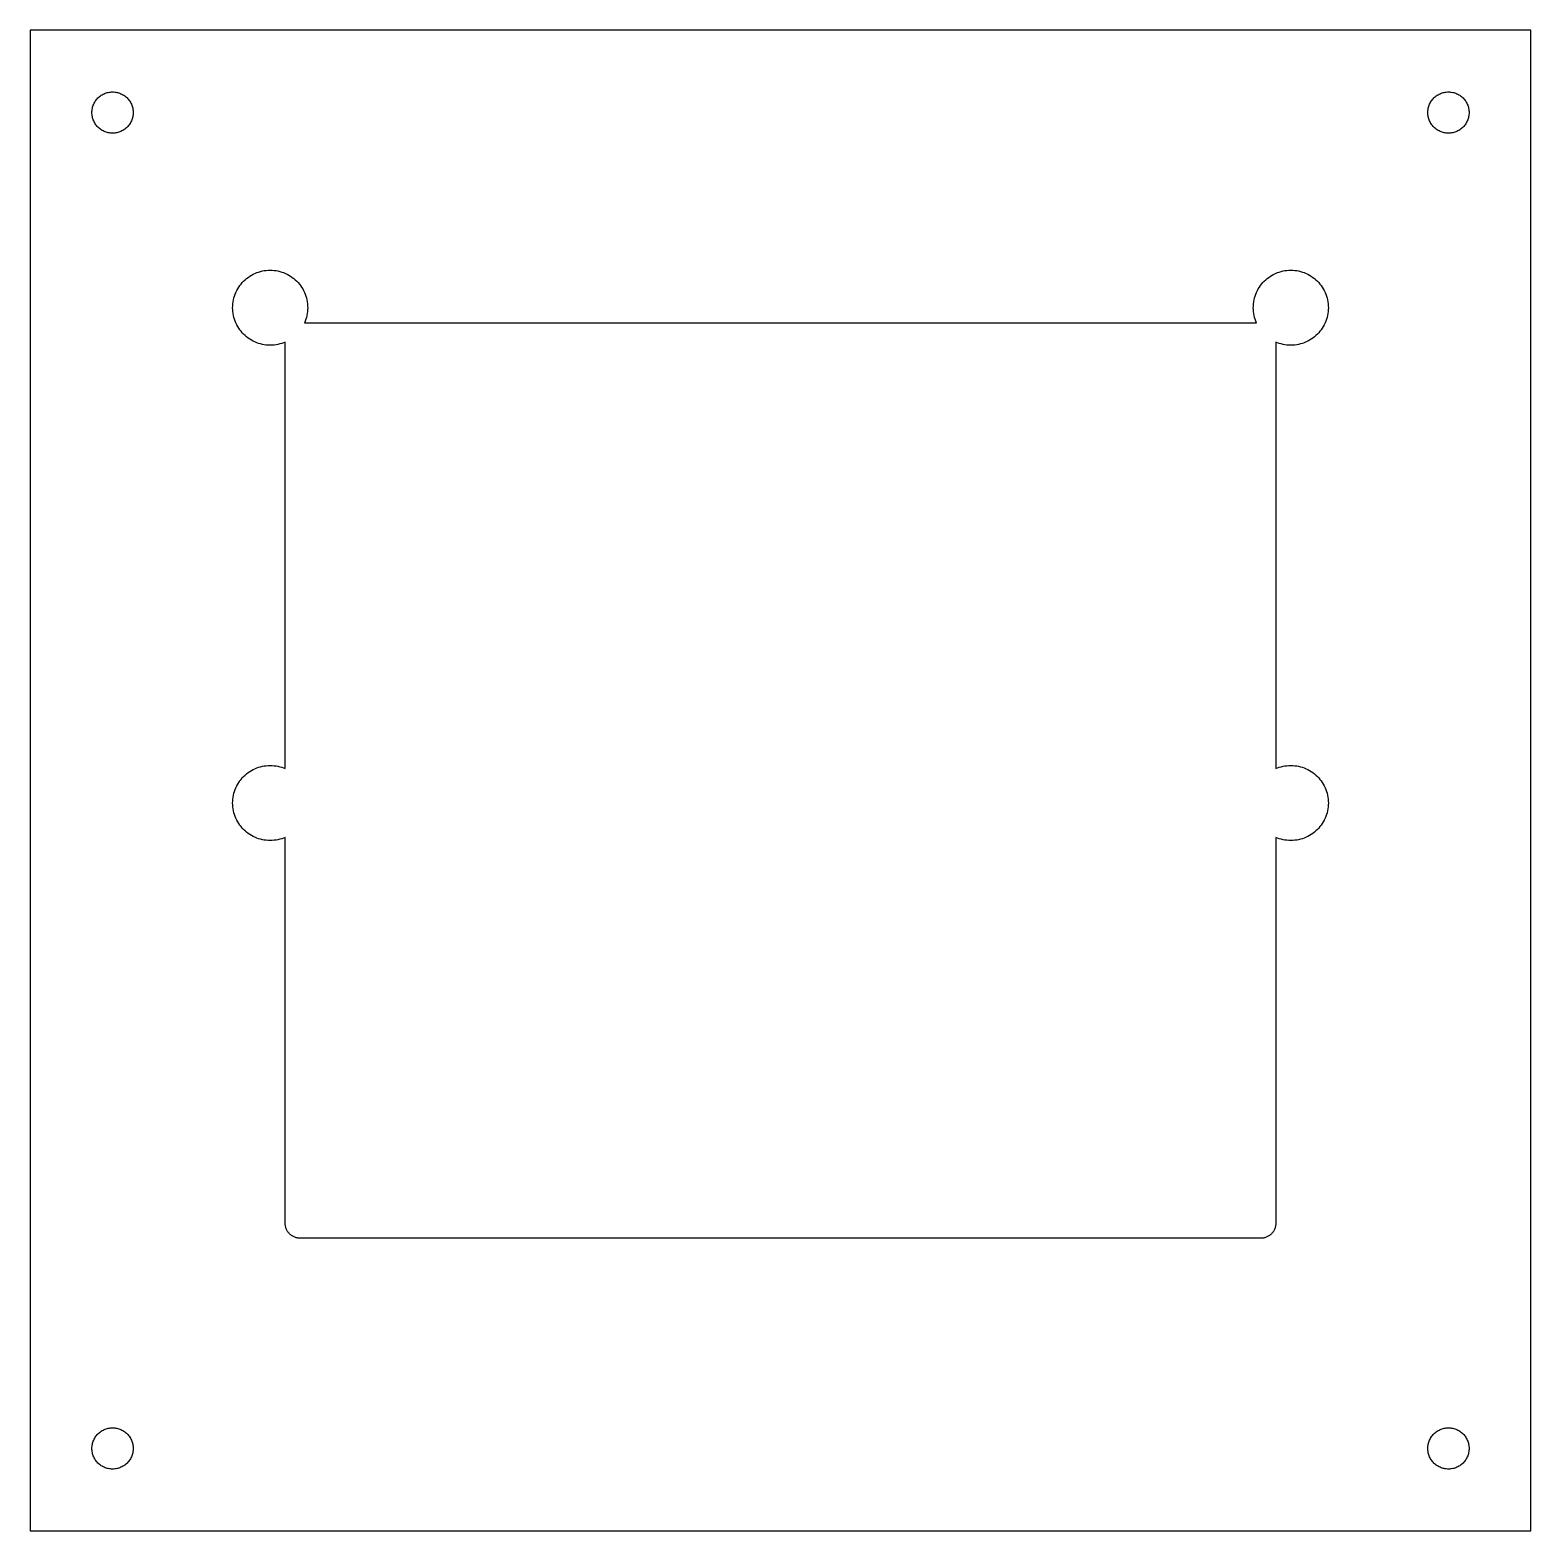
# Model space of a CAD drawing. Header units: metres. Extents: x -50 to 365, y -50 to 50.
# Drawn here: x 55 to 155, y -50 to 50 of the extents above; entities that cross this region are included whole.
import ezdxf

# ---------------------------------------------------------------- set-up
doc = ezdxf.new("R2010")
doc.units = ezdxf.units.M

msp = doc.modelspace()

# ---------------------------------------------------------------- linework, layer by layer
for p, q in [((155, 50), (55, 50)), ((55, 50), (55, -50)), ((155, -50), (155, 50)), ((59.2163, 44.9928), (59.2439, 45.0592)), ((59.2439, 45.0592), (59.2749, 45.1242)), ((59.2749, 45.1242), (59.3092, 45.1875)), ((59.3092, 45.1875), (59.3468, 45.2489)), ((59.3468, 45.2489), (59.3876, 45.3082)), ((59.3876, 45.3082), (59.4314, 45.3653)), ((59.4314, 45.3653), (59.4782, 45.42)), ((59.4782, 45.42), (59.5277, 45.4723)), ((59.5277, 45.4723), (59.58, 45.5218)), ((59.58, 45.5218), (59.6347, 45.5686)), ((59.6347, 45.5686), (59.6918, 45.6124)), ((59.6918, 45.6124), (59.7511, 45.6532)), ((59.7511, 45.6532), (59.8125, 45.6908)), ((59.8125, 45.6908), (59.8758, 45.7251)), ((59.8758, 45.7251), (59.9408, 45.7561)), ((59.9408, 45.7561), (60.0072, 45.7837)), ((60.0072, 45.7837), (60.0751, 45.8077)), ((60.0751, 45.8077), (60.1441, 45.8281)), ((60.1441, 45.8281), (60.2141, 45.8449)), ((60.2141, 45.8449), (60.2849, 45.8581)), ((60.2849, 45.8581), (60.3563, 45.8675)), ((60.3563, 45.8675), (60.428, 45.8731)), ((60.428, 45.8731), (60.5, 45.875)), ((60.5, 45.875), (60.572, 45.8731)), ((60.572, 45.8731), (60.6437, 45.8675)), ((60.6437, 45.8675), (60.7151, 45.8581)), ((60.7151, 45.8581), (60.7859, 45.8449)), ((60.7859, 45.8449), (60.8559, 45.8281)), ((60.8559, 45.8281), (60.9249, 45.8077)), ((60.9249, 45.8077), (60.9928, 45.7837)), ((60.9928, 45.7837), (61.0593, 45.7561)), ((61.0593, 45.7561), (61.1242, 45.7251)), ((61.1242, 45.7251), (61.1875, 45.6908)), ((61.1875, 45.6908), (61.2489, 45.6532)), ((61.2489, 45.6532), (61.3082, 45.6124)), ((61.3082, 45.6124), (61.3653, 45.5686)), ((61.3653, 45.5686), (61.4201, 45.5218)), ((61.4201, 45.5218), (61.4723, 45.4723)), ((61.4723, 45.4723), (61.5218, 45.42)), ((61.5218, 45.42), (61.5686, 45.3653)), ((61.5686, 45.3653), (61.6124, 45.3082)), ((61.6124, 45.3082), (61.6532, 45.2489)), ((61.6532, 45.2489), (61.6908, 45.1875)), ((61.6908, 45.1875), (61.7251, 45.1242)), ((61.7251, 45.1242), (61.7561, 45.0592)), ((61.7561, 45.0592), (61.7837, 44.9928)), ((148.216, 44.9928), (148.244, 45.0592)), ((148.244, 45.0592), (148.275, 45.1242)), ((148.275, 45.1242), (148.309, 45.1875)), ((148.309, 45.1875), (148.347, 45.2489)), ((148.347, 45.2489), (148.388, 45.3082)), ((148.388, 45.3082), (148.431, 45.3653)), ((148.431, 45.3653), (148.478, 45.42)), ((148.478, 45.42), (148.528, 45.4723)), ((148.528, 45.4723), (148.58, 45.5218)), ((148.58, 45.5218), (148.635, 45.5686)), ((148.635, 45.5686), (148.692, 45.6124)), ((148.692, 45.6124), (148.751, 45.6532)), ((148.751, 45.6532), (148.812, 45.6908)), ((148.812, 45.6908), (148.876, 45.7251)), ((148.876, 45.7251), (148.941, 45.7561)), ((148.941, 45.7561), (149.007, 45.7837)), ((149.007, 45.7837), (149.075, 45.8077)), ((149.075, 45.8077), (149.144, 45.8281)), ((149.144, 45.8281), (149.214, 45.8449)), ((149.214, 45.8449), (149.285, 45.8581)), ((149.285, 45.8581), (149.356, 45.8675)), ((149.356, 45.8675), (149.428, 45.8731)), ((149.428, 45.8731), (149.5, 45.875)), ((149.5, 45.875), (149.572, 45.8731)), ((149.572, 45.8731), (149.644, 45.8675)), ((149.644, 45.8675), (149.715, 45.8581)), ((149.715, 45.8581), (149.786, 45.8449)), ((149.786, 45.8449), (149.856, 45.8281)), ((149.856, 45.8281), (149.925, 45.8077)), ((149.925, 45.8077), (149.993, 45.7837)), ((149.993, 45.7837), (150.059, 45.7561)), ((150.059, 45.7561), (150.124, 45.7251)), ((150.124, 45.7251), (150.188, 45.6908)), ((150.188, 45.6908), (150.249, 45.6532)), ((150.249, 45.6532), (150.308, 45.6124)), ((150.308, 45.6124), (150.365, 45.5686)), ((150.365, 45.5686), (150.42, 45.5218)), ((150.42, 45.5218), (150.472, 45.4723)), ((150.472, 45.4723), (150.522, 45.42)), ((150.522, 45.42), (150.569, 45.3653)), ((150.569, 45.3653), (150.612, 45.3082)), ((150.612, 45.3082), (150.653, 45.2489)), ((150.653, 45.2489), (150.691, 45.1875)), ((150.691, 45.1875), (150.725, 45.1242)), ((150.725, 45.1242), (150.756, 45.0592)), ((150.756, 45.0592), (150.784, 44.9928)), ((59.125, 44.5), (59.1269, 44.572)), ((59.1269, 44.428), (59.125, 44.5)), ((59.1269, 44.572), (59.1325, 44.6437)), ((59.1325, 44.3563), (59.1269, 44.428)), ((59.1325, 44.6437), (59.1419, 44.7151)), ((59.1419, 44.2849), (59.1325, 44.3563)), ((59.1419, 44.7151), (59.1551, 44.7859)), ((59.1551, 44.2141), (59.1419, 44.2849)), ((59.1551, 44.7859), (59.1719, 44.8559)), ((59.1719, 44.1441), (59.1551, 44.2141)), ((59.1719, 44.8559), (59.1923, 44.9249)), ((59.1923, 44.0751), (59.1719, 44.1441)), ((59.1923, 44.9249), (59.2163, 44.9928)), ((59.2163, 44.0072), (59.1923, 44.0751)), ((59.2439, 43.9407), (59.2163, 44.0072)), ((61.7837, 44.0072), (61.7561, 43.9407)), ((61.7837, 44.9928), (61.8077, 44.9249)), ((61.8077, 44.0751), (61.7837, 44.0072)), ((61.8077, 44.9249), (61.8282, 44.8559)), ((61.8282, 44.1441), (61.8077, 44.0751)), ((61.8282, 44.8559), (61.845, 44.7859)), ((61.845, 44.2141), (61.8282, 44.1441)), ((61.845, 44.7859), (61.8581, 44.7151)), ((61.8581, 44.2849), (61.845, 44.2141)), ((61.8581, 44.7151), (61.8675, 44.6437)), ((61.8675, 44.3563), (61.8581, 44.2849)), ((61.8675, 44.6437), (61.8731, 44.572)), ((61.8731, 44.428), (61.8675, 44.3563)), ((61.8731, 44.572), (61.875, 44.5)), ((61.875, 44.5), (61.8731, 44.428)), ((148.125, 44.5), (148.127, 44.572)), ((148.127, 44.428), (148.125, 44.5)), ((148.127, 44.572), (148.133, 44.6437)), ((148.133, 44.3563), (148.127, 44.428)), ((148.133, 44.6437), (148.142, 44.7151)), ((148.142, 44.2849), (148.133, 44.3563)), ((148.142, 44.7151), (148.155, 44.7859)), ((148.155, 44.2141), (148.142, 44.2849)), ((148.155, 44.7859), (148.172, 44.8559)), ((148.172, 44.1441), (148.155, 44.2141)), ((148.172, 44.8559), (148.192, 44.9249)), ((148.192, 44.0751), (148.172, 44.1441)), ((148.192, 44.9249), (148.216, 44.9928)), ((148.216, 44.0072), (148.192, 44.0751)), ((148.244, 43.9407), (148.216, 44.0072)), ((150.784, 44.0072), (150.756, 43.9407)), ((150.784, 44.9928), (150.808, 44.9249)), ((150.808, 44.0751), (150.784, 44.0072)), ((150.808, 44.9249), (150.828, 44.8559)), ((150.828, 44.1441), (150.808, 44.0751)), ((150.828, 44.8559), (150.845, 44.7859)), ((150.845, 44.2141), (150.828, 44.1441)), ((150.845, 44.7859), (150.858, 44.7151)), ((150.858, 44.2849), (150.845, 44.2141)), ((150.858, 44.7151), (150.867, 44.6437)), ((150.867, 44.3563), (150.858, 44.2849)), ((150.867, 44.6437), (150.873, 44.572)), ((150.873, 44.428), (150.867, 44.3563)), ((150.873, 44.572), (150.875, 44.5)), ((150.875, 44.5), (150.873, 44.428)), ((59.2749, 43.8758), (59.2439, 43.9407)), ((59.3092, 43.8125), (59.2749, 43.8758)), ((59.3468, 43.7511), (59.3092, 43.8125)), ((59.3876, 43.6918), (59.3468, 43.7511)), ((59.4314, 43.6347), (59.3876, 43.6918)), ((59.4782, 43.5799), (59.4314, 43.6347)), ((59.5277, 43.5277), (59.4782, 43.5799)), ((59.58, 43.4782), (59.5277, 43.5277)), ((59.6347, 43.4314), (59.58, 43.4782)), ((59.6918, 43.3876), (59.6347, 43.4314)), ((59.7511, 43.3468), (59.6918, 43.3876)), ((59.8125, 43.3092), (59.7511, 43.3468)), ((59.8758, 43.2749), (59.8125, 43.3092)), ((59.9408, 43.2439), (59.8758, 43.2749)), ((60.0072, 43.2163), (59.9408, 43.2439)), ((60.0751, 43.1923), (60.0072, 43.2163)), ((60.1441, 43.1718), (60.0751, 43.1923)), ((60.2141, 43.155), (60.1441, 43.1718)), ((60.2849, 43.1419), (60.2141, 43.155)), ((60.3563, 43.1325), (60.2849, 43.1419)), ((60.428, 43.1269), (60.3563, 43.1325)), ((60.5, 43.125), (60.428, 43.1269)), ((60.572, 43.1269), (60.5, 43.125)), ((60.6437, 43.1325), (60.572, 43.1269)), ((60.7151, 43.1419), (60.6437, 43.1325)), ((60.7859, 43.155), (60.7151, 43.1419)), ((60.8559, 43.1718), (60.7859, 43.155)), ((60.9249, 43.1923), (60.8559, 43.1718)), ((60.9928, 43.2163), (60.9249, 43.1923)), ((61.0593, 43.2439), (60.9928, 43.2163)), ((61.1242, 43.2749), (61.0593, 43.2439)), ((61.1875, 43.3092), (61.1242, 43.2749)), ((61.2489, 43.3468), (61.1875, 43.3092)), ((61.3082, 43.3876), (61.2489, 43.3468)), ((61.3653, 43.4314), (61.3082, 43.3876)), ((61.4201, 43.4782), (61.3653, 43.4314)), ((61.4723, 43.5277), (61.4201, 43.4782)), ((61.5218, 43.5799), (61.4723, 43.5277)), ((61.5686, 43.6347), (61.5218, 43.5799)), ((61.6124, 43.6918), (61.5686, 43.6347)), ((61.6532, 43.7511), (61.6124, 43.6918)), ((61.6908, 43.8125), (61.6532, 43.7511)), ((61.7251, 43.8758), (61.6908, 43.8125)), ((61.7561, 43.9407), (61.7251, 43.8758)), ((148.275, 43.8758), (148.244, 43.9407)), ((148.309, 43.8125), (148.275, 43.8758)), ((148.347, 43.7511), (148.309, 43.8125)), ((148.388, 43.6918), (148.347, 43.7511)), ((148.431, 43.6347), (148.388, 43.6918)), ((148.478, 43.5799), (148.431, 43.6347)), ((148.528, 43.5277), (148.478, 43.5799)), ((148.58, 43.4782), (148.528, 43.5277)), ((148.635, 43.4314), (148.58, 43.4782)), ((148.692, 43.3876), (148.635, 43.4314)), ((148.751, 43.3468), (148.692, 43.3876)), ((148.812, 43.3092), (148.751, 43.3468)), ((148.876, 43.2749), (148.812, 43.3092)), ((148.941, 43.2439), (148.876, 43.2749)), ((149.007, 43.2163), (148.941, 43.2439)), ((149.075, 43.1923), (149.007, 43.2163)), ((149.144, 43.1718), (149.075, 43.1923)), ((149.214, 43.155), (149.144, 43.1718)), ((149.285, 43.1419), (149.214, 43.155)), ((149.356, 43.1325), (149.285, 43.1419)), ((149.428, 43.1269), (149.356, 43.1325)), ((149.5, 43.125), (149.428, 43.1269)), ((149.572, 43.1269), (149.5, 43.125)), ((149.644, 43.1325), (149.572, 43.1269)), ((149.715, 43.1419), (149.644, 43.1325)), ((149.786, 43.155), (149.715, 43.1419)), ((149.856, 43.1718), (149.786, 43.155)), ((149.925, 43.1923), (149.856, 43.1718)), ((149.993, 43.2163), (149.925, 43.1923)), ((150.059, 43.2439), (149.993, 43.2163)), ((150.124, 43.2749), (150.059, 43.2439)), ((150.188, 43.3092), (150.124, 43.2749)), ((150.249, 43.3468), (150.188, 43.3092)), ((150.308, 43.3876), (150.249, 43.3468)), ((150.365, 43.4314), (150.308, 43.3876)), ((150.42, 43.4782), (150.365, 43.4314)), ((150.472, 43.5277), (150.42, 43.4782)), ((150.522, 43.5799), (150.472, 43.5277)), ((150.569, 43.6347), (150.522, 43.5799)), ((150.612, 43.6918), (150.569, 43.6347)), ((150.653, 43.7511), (150.612, 43.6918)), ((150.691, 43.8125), (150.653, 43.7511)), ((150.725, 43.8758), (150.691, 43.8125)), ((150.756, 43.9407), (150.725, 43.8758)), ((70.8692, 33.9966), (71, 34)), ((71, 34), (71.1308, 33.9966)), ((138.869, 33.9966), (139, 34)), ((139, 34), (139.131, 33.9966)), ((68.9775, 32.9695), (69.0571, 33.0733)), ((69.0571, 33.0733), (69.1422, 33.1728)), ((69.1422, 33.1728), (69.2322, 33.2678)), ((69.2322, 33.2678), (69.3272, 33.3578)), ((69.3272, 33.3578), (69.4267, 33.4429)), ((69.4267, 33.4429), (69.5305, 33.5225)), ((69.5305, 33.5225), (69.6384, 33.5967)), ((69.6384, 33.5967), (69.75, 33.6651)), ((69.75, 33.6651), (69.865, 33.7275)), ((69.865, 33.7275), (69.9832, 33.7839)), ((69.9832, 33.7839), (70.1041, 33.8339)), ((70.1041, 33.8339), (70.2275, 33.8776)), ((70.2275, 33.8776), (70.353, 33.9148)), ((70.353, 33.9148), (70.4802, 33.9454)), ((70.4802, 33.9454), (70.6089, 33.9692)), ((70.6089, 33.9692), (70.7387, 33.9863)), ((70.7387, 33.9863), (70.8692, 33.9966)), ((71.1308, 33.9966), (71.2613, 33.9863)), ((71.2613, 33.9863), (71.3911, 33.9692)), ((71.3911, 33.9692), (71.5198, 33.9454)), ((71.5198, 33.9454), (71.647, 33.9148)), ((71.647, 33.9148), (71.7726, 33.8776)), ((71.7726, 33.8776), (71.8959, 33.8339)), ((71.8959, 33.8339), (72.0168, 33.7839)), ((72.0168, 33.7839), (72.135, 33.7275)), ((72.135, 33.7275), (72.25, 33.6651)), ((72.25, 33.6651), (72.3616, 33.5967)), ((72.3616, 33.5967), (72.4695, 33.5225)), ((72.4695, 33.5225), (72.5733, 33.4429)), ((72.5733, 33.4429), (72.6728, 33.3578)), ((72.6728, 33.3578), (72.7678, 33.2678)), ((72.7678, 33.2678), (72.8579, 33.1728)), ((72.8579, 33.1728), (72.9429, 33.0733)), ((72.9429, 33.0733), (73.0226, 32.9695)), ((136.977, 32.9695), (137.057, 33.0733)), ((137.057, 33.0733), (137.142, 33.1728)), ((137.142, 33.1728), (137.232, 33.2678)), ((137.232, 33.2678), (137.327, 33.3578)), ((137.327, 33.3578), (137.427, 33.4429)), ((137.427, 33.4429), (137.531, 33.5225)), ((137.531, 33.5225), (137.638, 33.5967)), ((137.638, 33.5967), (137.75, 33.6651)), ((137.75, 33.6651), (137.865, 33.7275)), ((137.865, 33.7275), (137.983, 33.7839)), ((137.983, 33.7839), (138.104, 33.8339)), ((138.104, 33.8339), (138.227, 33.8776)), ((138.227, 33.8776), (138.353, 33.9148)), ((138.353, 33.9148), (138.48, 33.9454)), ((138.48, 33.9454), (138.609, 33.9692)), ((138.609, 33.9692), (138.739, 33.9863)), ((138.739, 33.9863), (138.869, 33.9966)), ((139.131, 33.9966), (139.261, 33.9863)), ((139.261, 33.9863), (139.391, 33.9692)), ((139.391, 33.9692), (139.52, 33.9454)), ((139.52, 33.9454), (139.647, 33.9148)), ((139.647, 33.9148), (139.773, 33.8776)), ((139.773, 33.8776), (139.896, 33.8339)), ((139.896, 33.8339), (140.017, 33.7839)), ((140.017, 33.7839), (140.135, 33.7275)), ((140.135, 33.7275), (140.25, 33.6651)), ((140.25, 33.6651), (140.362, 33.5967)), ((140.362, 33.5967), (140.469, 33.5225)), ((140.469, 33.5225), (140.573, 33.4429)), ((140.573, 33.4429), (140.673, 33.3578)), ((140.673, 33.3578), (140.768, 33.2678)), ((140.768, 33.2678), (140.858, 33.1728)), ((140.858, 33.1728), (140.943, 33.0733)), ((140.943, 33.0733), (141.023, 32.9695)), ((68.5308, 31.8911), (68.5546, 32.0198)), ((68.5546, 32.0198), (68.5852, 32.147)), ((68.5852, 32.147), (68.6224, 32.2725)), ((68.6224, 32.2725), (68.6661, 32.3959)), ((68.6661, 32.3959), (68.7161, 32.5168)), ((68.7161, 32.5168), (68.7725, 32.635)), ((68.7725, 32.635), (68.8349, 32.75)), ((68.8349, 32.75), (68.9033, 32.8616)), ((68.9033, 32.8616), (68.9775, 32.9695)), ((73.0226, 32.9695), (73.0967, 32.8616)), ((73.0967, 32.8616), (73.1651, 32.75)), ((73.1651, 32.75), (73.2275, 32.635)), ((73.2275, 32.635), (73.2839, 32.5168)), ((73.2839, 32.5168), (73.334, 32.3959)), ((73.334, 32.3959), (73.3777, 32.2725)), ((73.3777, 32.2725), (73.4148, 32.147)), ((73.4148, 32.147), (73.4454, 32.0198)), ((73.4454, 32.0198), (73.4692, 31.8911)), ((136.531, 31.8911), (136.555, 32.0198)), ((136.555, 32.0198), (136.585, 32.147)), ((136.585, 32.147), (136.622, 32.2725)), ((136.622, 32.2725), (136.666, 32.3959)), ((136.666, 32.3959), (136.716, 32.5168)), ((136.716, 32.5168), (136.772, 32.635)), ((136.772, 32.635), (136.835, 32.75)), ((136.835, 32.75), (136.903, 32.8616)), ((136.903, 32.8616), (136.977, 32.9695)), ((141.023, 32.9695), (141.097, 32.8616)), ((141.097, 32.8616), (141.165, 32.75)), ((141.165, 32.75), (141.228, 32.635)), ((141.228, 32.635), (141.284, 32.5168)), ((141.284, 32.5168), (141.334, 32.3959)), ((141.334, 32.3959), (141.378, 32.2725)), ((141.378, 32.2725), (141.415, 32.147)), ((141.415, 32.147), (141.445, 32.0198)), ((141.445, 32.0198), (141.469, 31.8911)), ((68.5, 31.5), (68.5034, 31.6308)), ((68.5034, 31.3692), (68.5, 31.5)), ((68.5034, 31.6308), (68.5137, 31.7613)), ((68.5137, 31.2387), (68.5034, 31.3692)), ((68.5137, 31.7613), (68.5308, 31.8911)), ((68.5308, 31.1089), (68.5137, 31.2387)), ((68.5546, 30.9802), (68.5308, 31.1089)), ((73.4692, 31.1089), (73.4454, 30.9802)), ((73.4692, 31.8911), (73.4863, 31.7613)), ((73.4863, 31.2387), (73.4692, 31.1089)), ((73.4863, 31.7613), (73.4966, 31.6308)), ((73.4966, 31.3692), (73.4863, 31.2387)), ((73.4966, 31.6308), (73.5, 31.5)), ((73.5, 31.5), (73.4966, 31.3692)), ((136.5, 31.5), (136.503, 31.6308)), ((136.503, 31.3692), (136.5, 31.5)), ((136.503, 31.6308), (136.514, 31.7613)), ((136.514, 31.2387), (136.503, 31.3692)), ((136.514, 31.7613), (136.531, 31.8911)), ((136.531, 31.1089), (136.514, 31.2387)), ((136.555, 30.9802), (136.531, 31.1089)), ((141.469, 31.1089), (141.445, 30.9802)), ((141.469, 31.8911), (141.486, 31.7613)), ((141.486, 31.2387), (141.469, 31.1089)), ((141.486, 31.7613), (141.497, 31.6308)), ((141.497, 31.3692), (141.486, 31.2387)), ((141.497, 31.6308), (141.5, 31.5)), ((141.5, 31.5), (141.497, 31.3692)), ((68.5852, 30.853), (68.5546, 30.9802)), ((68.6224, 30.7274), (68.5852, 30.853)), ((68.6661, 30.6041), (68.6224, 30.7274)), ((68.7161, 30.4832), (68.6661, 30.6041)), ((68.7725, 30.365), (68.7161, 30.4832)), ((68.8349, 30.25), (68.7725, 30.365)), ((68.9033, 30.1384), (68.8349, 30.25)), ((68.9775, 30.0305), (68.9033, 30.1384)), ((69.0571, 29.9267), (68.9775, 30.0305)), ((73.334, 30.6041), (73.2908, 30.5)), ((73.2908, 30.5), (136.709, 30.5)), ((73.3777, 30.7274), (73.334, 30.6041)), ((73.4148, 30.853), (73.3777, 30.7274)), ((73.4454, 30.9802), (73.4148, 30.853)), ((136.585, 30.853), (136.555, 30.9802)), ((136.622, 30.7274), (136.585, 30.853)), ((136.666, 30.6041), (136.622, 30.7274)), ((136.709, 30.5), (136.666, 30.6041)), ((141.023, 30.0305), (140.943, 29.9267)), ((141.097, 30.1384), (141.023, 30.0305)), ((141.165, 30.25), (141.097, 30.1384)), ((141.228, 30.365), (141.165, 30.25)), ((141.284, 30.4832), (141.228, 30.365)), ((141.334, 30.6041), (141.284, 30.4832)), ((141.378, 30.7274), (141.334, 30.6041)), ((141.415, 30.853), (141.378, 30.7274)), ((141.445, 30.9802), (141.415, 30.853)), ((69.1422, 29.8272), (69.0571, 29.9267)), ((69.2322, 29.7322), (69.1422, 29.8272)), ((69.3272, 29.6421), (69.2322, 29.7322)), ((69.4267, 29.5571), (69.3272, 29.6421)), ((69.5305, 29.4774), (69.4267, 29.5571)), ((69.6384, 29.4033), (69.5305, 29.4774)), ((69.75, 29.3349), (69.6384, 29.4033)), ((69.865, 29.2725), (69.75, 29.3349)), ((69.9832, 29.2161), (69.865, 29.2725)), ((70.1041, 29.166), (69.9832, 29.2161)), ((70.2275, 29.1223), (70.1041, 29.166)), ((70.353, 29.0852), (70.2275, 29.1223)), ((70.4802, 29.0546), (70.353, 29.0852)), ((70.6089, 29.0308), (70.4802, 29.0546)), ((70.7387, 29.0137), (70.6089, 29.0308)), ((70.8692, 29.0034), (70.7387, 29.0137)), ((71, 29), (70.8692, 29.0034)), ((71.1308, 29.0034), (71, 29)), ((71.2613, 29.0137), (71.1308, 29.0034)), ((71.3911, 29.0308), (71.2613, 29.0137)), ((71.5198, 29.0546), (71.3911, 29.0308)), ((71.647, 29.0852), (71.5198, 29.0546)), ((71.7726, 29.1223), (71.647, 29.0852)), ((71.8959, 29.166), (71.7726, 29.1223)), ((72, 29.2092), (71.8959, 29.166)), ((72, 0.790848), (72, 29.2092)), ((138.104, 29.166), (138, 29.2092)), ((138, 29.2092), (138, 0.790848)), ((138.227, 29.1223), (138.104, 29.166)), ((138.353, 29.0852), (138.227, 29.1223)), ((138.48, 29.0546), (138.353, 29.0852)), ((138.609, 29.0308), (138.48, 29.0546)), ((138.739, 29.0137), (138.609, 29.0308)), ((138.869, 29.0034), (138.739, 29.0137)), ((139, 29), (138.869, 29.0034)), ((139.131, 29.0034), (139, 29)), ((139.261, 29.0137), (139.131, 29.0034)), ((139.391, 29.0308), (139.261, 29.0137)), ((139.52, 29.0546), (139.391, 29.0308)), ((139.647, 29.0852), (139.52, 29.0546)), ((139.773, 29.1223), (139.647, 29.0852)), ((139.896, 29.166), (139.773, 29.1223)), ((140.017, 29.2161), (139.896, 29.166)), ((140.135, 29.2725), (140.017, 29.2161)), ((140.25, 29.3349), (140.135, 29.2725)), ((140.362, 29.4033), (140.25, 29.3349)), ((140.469, 29.4774), (140.362, 29.4033)), ((140.573, 29.5571), (140.469, 29.4774)), ((140.673, 29.6421), (140.573, 29.5571)), ((140.768, 29.7322), (140.673, 29.6421)), ((140.858, 29.8272), (140.768, 29.7322)), ((140.943, 29.9267), (140.858, 29.8272)), ((70.8692, 0.996582), (71, 1)), ((71, 1), (71.1308, 0.996582)), ((138.869, 0.996582), (139, 1)), ((139, 1), (139.131, 0.996582)), ((68.9775, -0.030533), (69.0571, 0.073303)), ((69.0571, 0.073303), (69.1422, 0.172836)), ((69.1422, 0.172836), (69.2322, 0.267776)), ((69.2322, 0.267776), (69.3272, 0.357864)), ((69.3272, 0.357864), (69.4267, 0.442871)), ((69.4267, 0.442871), (69.5305, 0.522552)), ((69.5305, 0.522552), (69.6384, 0.59668)), ((69.6384, 0.59668), (69.75, 0.66507)), ((69.75, 0.66507), (69.865, 0.727524)), ((69.865, 0.727524), (69.9832, 0.783875)), ((69.9832, 0.783875), (70.1041, 0.833954)), ((70.1041, 0.833954), (70.2275, 0.877655)), ((70.2275, 0.877655), (70.353, 0.914825)), ((70.353, 0.914825), (70.4802, 0.945374)), ((70.4802, 0.945374), (70.6089, 0.969223)), ((70.6089, 0.969223), (70.7387, 0.986313)), ((70.7387, 0.986313), (70.8692, 0.996582)), ((71.1308, 0.996582), (71.2613, 0.986313)), ((71.2613, 0.986313), (71.3911, 0.969223)), ((71.3911, 0.969223), (71.5198, 0.945374)), ((71.5198, 0.945374), (71.647, 0.914825)), ((71.647, 0.914825), (71.7726, 0.877655)), ((71.7726, 0.877655), (71.8959, 0.833954)), ((71.8959, 0.833954), (72, 0.790848)), ((138, 0.790848), (138.104, 0.833954)), ((138.104, 0.833954), (138.227, 0.877655)), ((138.227, 0.877655), (138.353, 0.914825)), ((138.353, 0.914825), (138.48, 0.945374)), ((138.48, 0.945374), (138.609, 0.969223)), ((138.609, 0.969223), (138.739, 0.986313)), ((138.739, 0.986313), (138.869, 0.996582)), ((139.131, 0.996582), (139.261, 0.986313)), ((139.261, 0.986313), (139.391, 0.969223)), ((139.391, 0.969223), (139.52, 0.945374)), ((139.52, 0.945374), (139.647, 0.914825)), ((139.647, 0.914825), (139.773, 0.877655)), ((139.773, 0.877655), (139.896, 0.833954)), ((139.896, 0.833954), (140.017, 0.783875)), ((140.017, 0.783875), (140.135, 0.727524)), ((140.135, 0.727524), (140.25, 0.66507)), ((140.25, 0.66507), (140.362, 0.59668)), ((140.362, 0.59668), (140.469, 0.522552)), ((140.469, 0.522552), (140.573, 0.442871)), ((140.573, 0.442871), (140.673, 0.357864)), ((140.673, 0.357864), (140.768, 0.267776)), ((140.768, 0.267776), (140.858, 0.172836)), ((140.858, 0.172836), (140.943, 0.073303)), ((140.943, 0.073303), (141.023, -0.030533)), ((68.5308, -1.1089), (68.5546, -0.980209)), ((68.5546, -0.980209), (68.5852, -0.852951)), ((68.5852, -0.852951), (68.6224, -0.727448)), ((68.6224, -0.727448), (68.6661, -0.604065)), ((68.6661, -0.604065), (68.7161, -0.483154)), ((68.7161, -0.483154), (68.7725, -0.365021)), ((68.7725, -0.365021), (68.8349, -0.25)), ((68.8349, -0.25), (68.9033, -0.138397)), ((68.9033, -0.138397), (68.9775, -0.030533)), ((141.023, -0.030533), (141.097, -0.138397)), ((141.097, -0.138397), (141.165, -0.25)), ((141.165, -0.25), (141.228, -0.365021)), ((141.228, -0.365021), (141.284, -0.483154)), ((141.284, -0.483154), (141.334, -0.604065)), ((141.334, -0.604065), (141.378, -0.727448)), ((141.378, -0.727448), (141.415, -0.852951)), ((141.415, -0.852951), (141.445, -0.980209)), ((141.445, -0.980209), (141.469, -1.1089)), ((68.5, -1.5), (68.5034, -1.36916)), ((68.5034, -1.63083), (68.5, -1.5)), ((68.5034, -1.36916), (68.5137, -1.23868)), ((68.5137, -1.76131), (68.5034, -1.63083)), ((68.5137, -1.23868), (68.5308, -1.1089)), ((68.5308, -1.89108), (68.5137, -1.76131)), ((68.5546, -2.01978), (68.5308, -1.89108)), ((141.469, -1.89108), (141.445, -2.01978)), ((141.469, -1.1089), (141.486, -1.23868)), ((141.486, -1.76131), (141.469, -1.89108)), ((141.486, -1.23868), (141.497, -1.36916)), ((141.497, -1.63083), (141.486, -1.76131)), ((141.497, -1.36916), (141.5, -1.5)), ((141.5, -1.5), (141.497, -1.63083)), ((68.5852, -2.14703), (68.5546, -2.01978)), ((68.6224, -2.27254), (68.5852, -2.14703)), ((68.6661, -2.39592), (68.6224, -2.27254)), ((68.7161, -2.51683), (68.6661, -2.39592)), ((68.7725, -2.63496), (68.7161, -2.51683)), ((68.8349, -2.75), (68.7725, -2.63496)), ((68.9033, -2.86159), (68.8349, -2.75)), ((68.9775, -2.96945), (68.9033, -2.86159)), ((69.0571, -3.07329), (68.9775, -2.96945)), ((141.023, -2.96945), (140.943, -3.07329)), ((141.097, -2.86159), (141.023, -2.96945)), ((141.165, -2.75), (141.097, -2.86159)), ((141.228, -2.63496), (141.165, -2.75)), ((141.284, -2.51683), (141.228, -2.63496)), ((141.334, -2.39592), (141.284, -2.51683)), ((141.378, -2.27254), (141.334, -2.39592)), ((141.415, -2.14703), (141.378, -2.27254)), ((141.445, -2.01978), (141.415, -2.14703)), ((69.1422, -3.17282), (69.0571, -3.07329)), ((69.2322, -3.26776), (69.1422, -3.17282)), ((69.3272, -3.35785), (69.2322, -3.26776)), ((69.4267, -3.44286), (69.3272, -3.35785)), ((69.5305, -3.52254), (69.4267, -3.44286)), ((69.6384, -3.59666), (69.5305, -3.52254)), ((69.75, -3.66505), (69.6384, -3.59666)), ((69.865, -3.72751), (69.75, -3.66505)), ((69.9832, -3.78386), (69.865, -3.72751)), ((70.1041, -3.83394), (69.9832, -3.78386)), ((70.2275, -3.87764), (70.1041, -3.83394)), ((70.353, -3.91481), (70.2275, -3.87764)), ((70.4802, -3.94536), (70.353, -3.91481)), ((70.6089, -3.96921), (70.4802, -3.94536)), ((70.7387, -3.9863), (70.6089, -3.96921)), ((70.8692, -3.99657), (70.7387, -3.9863)), ((71, -4), (70.8692, -3.99657)), ((71.1308, -3.99657), (71, -4)), ((71.2613, -3.9863), (71.1308, -3.99657)), ((71.3911, -3.96921), (71.2613, -3.9863)), ((71.5198, -3.94536), (71.3911, -3.96921)), ((71.647, -3.91481), (71.5198, -3.94536)), ((71.7726, -3.87764), (71.647, -3.91481)), ((71.8959, -3.83394), (71.7726, -3.87764)), ((72, -3.79083), (71.8959, -3.83394)), ((72, -29.5), (72, -3.79083)), ((138.104, -3.83394), (138, -3.79083)), ((138, -3.79083), (138, -29.5)), ((138.227, -3.87764), (138.104, -3.83394)), ((138.353, -3.91481), (138.227, -3.87764)), ((138.48, -3.94536), (138.353, -3.91481)), ((138.609, -3.96921), (138.48, -3.94536)), ((138.739, -3.9863), (138.609, -3.96921)), ((138.869, -3.99657), (138.739, -3.9863)), ((139, -4), (138.869, -3.99657)), ((139.131, -3.99657), (139, -4)), ((139.261, -3.9863), (139.131, -3.99657)), ((139.391, -3.96921), (139.261, -3.9863)), ((139.52, -3.94536), (139.391, -3.96921)), ((139.647, -3.91481), (139.52, -3.94536)), ((139.773, -3.87764), (139.647, -3.91481)), ((139.896, -3.83394), (139.773, -3.87764)), ((140.017, -3.78386), (139.896, -3.83394)), ((140.135, -3.72751), (140.017, -3.78386)), ((140.25, -3.66505), (140.135, -3.72751)), ((140.362, -3.59666), (140.25, -3.66505)), ((140.469, -3.52254), (140.362, -3.59666)), ((140.573, -3.44286), (140.469, -3.52254)), ((140.673, -3.35785), (140.573, -3.44286)), ((140.768, -3.26776), (140.673, -3.35785)), ((140.858, -3.17282), (140.768, -3.26776)), ((140.943, -3.07329), (140.858, -3.17282)), ((72.0014, -29.5523), (72, -29.5)), ((72.0055, -29.6045), (72.0014, -29.5523)), ((72.0123, -29.6564), (72.0055, -29.6045)), ((72.0219, -29.7079), (72.0123, -29.6564)), ((72.0341, -29.7588), (72.0219, -29.7079)), ((72.049, -29.809), (72.0341, -29.7588)), ((72.0664, -29.8584), (72.049, -29.809)), ((72.0865, -29.9067), (72.0664, -29.8584)), ((72.109, -29.954), (72.0865, -29.9067)), ((72.134, -30), (72.109, -29.954)), ((72.1613, -30.0446), (72.134, -30)), ((137.866, -30), (137.839, -30.0446)), ((137.891, -29.954), (137.866, -30)), ((137.914, -29.9067), (137.891, -29.954)), ((137.934, -29.8584), (137.914, -29.9067)), ((137.951, -29.809), (137.934, -29.8584)), ((137.966, -29.7588), (137.951, -29.809)), ((137.978, -29.7079), (137.966, -29.7588)), ((137.988, -29.6564), (137.978, -29.7079)), ((137.995, -29.6045), (137.988, -29.6564)), ((137.999, -29.5523), (137.995, -29.6045)), ((138, -29.5), (137.999, -29.5523)), ((72.191, -30.0878), (72.1613, -30.0446)), ((72.2229, -30.1293), (72.191, -30.0878)), ((72.2569, -30.1691), (72.2229, -30.1293)), ((72.2929, -30.2071), (72.2569, -30.1691)), ((72.3309, -30.2431), (72.2929, -30.2071)), ((72.3707, -30.2771), (72.3309, -30.2431)), ((72.4122, -30.309), (72.3707, -30.2771)), ((72.4554, -30.3387), (72.4122, -30.309)), ((72.5, -30.366), (72.4554, -30.3387)), ((72.546, -30.391), (72.5, -30.366)), ((72.5933, -30.4135), (72.546, -30.391)), ((72.6416, -30.4336), (72.5933, -30.4135)), ((72.691, -30.451), (72.6416, -30.4336)), ((72.7412, -30.4659), (72.691, -30.451)), ((72.7921, -30.4781), (72.7412, -30.4659)), ((72.8436, -30.4877), (72.7921, -30.4781)), ((72.8955, -30.4945), (72.8436, -30.4877)), ((72.9477, -30.4986), (72.8955, -30.4945)), ((73, -30.5), (72.9477, -30.4986)), ((137, -30.5), (73, -30.5)), ((137.052, -30.4986), (137, -30.5)), ((137.105, -30.4945), (137.052, -30.4986)), ((137.156, -30.4877), (137.105, -30.4945)), ((137.208, -30.4781), (137.156, -30.4877)), ((137.259, -30.4659), (137.208, -30.4781)), ((137.309, -30.451), (137.259, -30.4659)), ((137.358, -30.4336), (137.309, -30.451)), ((137.407, -30.4135), (137.358, -30.4336)), ((137.454, -30.391), (137.407, -30.4135)), ((137.5, -30.366), (137.454, -30.391)), ((137.545, -30.3387), (137.5, -30.366)), ((137.588, -30.309), (137.545, -30.3387)), ((137.629, -30.2771), (137.588, -30.309)), ((137.669, -30.2431), (137.629, -30.2771)), ((137.707, -30.2071), (137.669, -30.2431)), ((137.743, -30.1691), (137.707, -30.2071)), ((137.777, -30.1293), (137.743, -30.1691)), ((137.809, -30.0878), (137.777, -30.1293)), ((137.839, -30.0446), (137.809, -30.0878)), ((59.2163, -44.0072), (59.2439, -43.9407)), ((59.2439, -43.9407), (59.2749, -43.8758)), ((59.2749, -43.8758), (59.3092, -43.8125)), ((59.3092, -43.8125), (59.3468, -43.7511)), ((59.3468, -43.7511), (59.3876, -43.6918)), ((59.3876, -43.6918), (59.4314, -43.6347)), ((59.4314, -43.6347), (59.4782, -43.5799)), ((59.4782, -43.5799), (59.5277, -43.5277)), ((59.5277, -43.5277), (59.58, -43.4782)), ((59.58, -43.4782), (59.6347, -43.4314)), ((59.6347, -43.4314), (59.6918, -43.3876)), ((59.6918, -43.3876), (59.7511, -43.3468)), ((59.7511, -43.3468), (59.8125, -43.3092)), ((59.8125, -43.3092), (59.8758, -43.2749)), ((59.8758, -43.2749), (59.9408, -43.2439)), ((59.9408, -43.2439), (60.0072, -43.2163)), ((60.0072, -43.2163), (60.0751, -43.1923)), ((60.0751, -43.1923), (60.1441, -43.1718)), ((60.1441, -43.1718), (60.2141, -43.155)), ((60.2141, -43.155), (60.2849, -43.1419)), ((60.2849, -43.1419), (60.3563, -43.1325)), ((60.3563, -43.1325), (60.428, -43.1269)), ((60.428, -43.1269), (60.5, -43.125)), ((60.5, -43.125), (60.572, -43.1269)), ((60.572, -43.1269), (60.6437, -43.1325)), ((60.6437, -43.1325), (60.7151, -43.1419)), ((60.7151, -43.1419), (60.7859, -43.155)), ((60.7859, -43.155), (60.8559, -43.1718)), ((60.8559, -43.1718), (60.9249, -43.1923)), ((60.9249, -43.1923), (60.9928, -43.2163)), ((60.9928, -43.2163), (61.0593, -43.2439)), ((61.0593, -43.2439), (61.1242, -43.2749)), ((61.1242, -43.2749), (61.1875, -43.3092)), ((61.1875, -43.3092), (61.2489, -43.3468)), ((61.2489, -43.3468), (61.3082, -43.3876)), ((61.3082, -43.3876), (61.3653, -43.4314)), ((61.3653, -43.4314), (61.4201, -43.4782)), ((61.4201, -43.4782), (61.4723, -43.5277)), ((61.4723, -43.5277), (61.5218, -43.5799)), ((61.5218, -43.5799), (61.5686, -43.6347)), ((61.5686, -43.6347), (61.6124, -43.6918)), ((61.6124, -43.6918), (61.6532, -43.7511)), ((61.6532, -43.7511), (61.6908, -43.8125)), ((61.6908, -43.8125), (61.7251, -43.8758)), ((61.7251, -43.8758), (61.7561, -43.9407)), ((61.7561, -43.9407), (61.7837, -44.0072)), ((148.216, -44.0072), (148.244, -43.9407)), ((148.244, -43.9407), (148.275, -43.8758)), ((148.275, -43.8758), (148.309, -43.8125)), ((148.309, -43.8125), (148.347, -43.7511)), ((148.347, -43.7511), (148.388, -43.6918)), ((148.388, -43.6918), (148.431, -43.6347)), ((148.431, -43.6347), (148.478, -43.5799)), ((148.478, -43.5799), (148.528, -43.5277)), ((148.528, -43.5277), (148.58, -43.4782)), ((148.58, -43.4782), (148.635, -43.4314)), ((148.635, -43.4314), (148.692, -43.3876)), ((148.692, -43.3876), (148.751, -43.3468)), ((148.751, -43.3468), (148.812, -43.3092)), ((148.812, -43.3092), (148.876, -43.2749)), ((148.876, -43.2749), (148.941, -43.2439)), ((148.941, -43.2439), (149.007, -43.2163)), ((149.007, -43.2163), (149.075, -43.1923)), ((149.075, -43.1923), (149.144, -43.1718)), ((149.144, -43.1718), (149.214, -43.155)), ((149.214, -43.155), (149.285, -43.1419)), ((149.285, -43.1419), (149.356, -43.1325)), ((149.356, -43.1325), (149.428, -43.1269)), ((149.428, -43.1269), (149.5, -43.125)), ((149.5, -43.125), (149.572, -43.1269)), ((149.572, -43.1269), (149.644, -43.1325)), ((149.644, -43.1325), (149.715, -43.1419)), ((149.715, -43.1419), (149.786, -43.155)), ((149.786, -43.155), (149.856, -43.1718)), ((149.856, -43.1718), (149.925, -43.1923)), ((149.925, -43.1923), (149.993, -43.2163)), ((149.993, -43.2163), (150.059, -43.2439)), ((150.059, -43.2439), (150.124, -43.2749)), ((150.124, -43.2749), (150.188, -43.3092)), ((150.188, -43.3092), (150.249, -43.3468)), ((150.249, -43.3468), (150.308, -43.3876)), ((150.308, -43.3876), (150.365, -43.4314)), ((150.365, -43.4314), (150.42, -43.4782)), ((150.42, -43.4782), (150.472, -43.5277)), ((150.472, -43.5277), (150.522, -43.5799)), ((150.522, -43.5799), (150.569, -43.6347)), ((150.569, -43.6347), (150.612, -43.6918)), ((150.612, -43.6918), (150.653, -43.7511)), ((150.653, -43.7511), (150.691, -43.8125)), ((150.691, -43.8125), (150.725, -43.8758)), ((150.725, -43.8758), (150.756, -43.9407)), ((150.756, -43.9407), (150.784, -44.0072)), ((59.125, -44.5), (59.1269, -44.428)), ((59.1269, -44.572), (59.125, -44.5)), ((59.1269, -44.428), (59.1325, -44.3563)), ((59.1325, -44.6437), (59.1269, -44.572)), ((59.1325, -44.3563), (59.1419, -44.2849)), ((59.1419, -44.7151), (59.1325, -44.6437)), ((59.1419, -44.2849), (59.1551, -44.2141)), ((59.1551, -44.7859), (59.1419, -44.7151)), ((59.1551, -44.2141), (59.1719, -44.1441)), ((59.1719, -44.8559), (59.1551, -44.7859)), ((59.1719, -44.1441), (59.1923, -44.0751)), ((59.1923, -44.9249), (59.1719, -44.8559)), ((59.1923, -44.0751), (59.2163, -44.0072)), ((59.2163, -44.9928), (59.1923, -44.9249)), ((59.2439, -45.0592), (59.2163, -44.9928)), ((61.7837, -44.9928), (61.7561, -45.0592)), ((61.7837, -44.0072), (61.8077, -44.0751)), ((61.8077, -44.9249), (61.7837, -44.9928)), ((61.8077, -44.0751), (61.8282, -44.1441)), ((61.8282, -44.8559), (61.8077, -44.9249)), ((61.8282, -44.1441), (61.845, -44.2141)), ((61.845, -44.7859), (61.8282, -44.8559)), ((61.845, -44.2141), (61.8581, -44.2849)), ((61.8581, -44.7151), (61.845, -44.7859)), ((61.8581, -44.2849), (61.8675, -44.3563)), ((61.8675, -44.6437), (61.8581, -44.7151)), ((61.8675, -44.3563), (61.8731, -44.428)), ((61.8731, -44.572), (61.8675, -44.6437)), ((61.8731, -44.428), (61.875, -44.5)), ((61.875, -44.5), (61.8731, -44.572)), ((148.125, -44.5), (148.127, -44.428)), ((148.127, -44.572), (148.125, -44.5)), ((148.127, -44.428), (148.133, -44.3563)), ((148.133, -44.6437), (148.127, -44.572)), ((148.133, -44.3563), (148.142, -44.2849)), ((148.142, -44.7151), (148.133, -44.6437)), ((148.142, -44.2849), (148.155, -44.2141)), ((148.155, -44.7859), (148.142, -44.7151)), ((148.155, -44.2141), (148.172, -44.1441)), ((148.172, -44.8559), (148.155, -44.7859)), ((148.172, -44.1441), (148.192, -44.0751)), ((148.192, -44.9249), (148.172, -44.8559)), ((148.192, -44.0751), (148.216, -44.0072)), ((148.216, -44.9928), (148.192, -44.9249)), ((148.244, -45.0592), (148.216, -44.9928)), ((150.784, -44.9928), (150.756, -45.0592)), ((150.784, -44.0072), (150.808, -44.0751)), ((150.808, -44.9249), (150.784, -44.9928)), ((150.808, -44.0751), (150.828, -44.1441)), ((150.828, -44.8559), (150.808, -44.9249)), ((150.828, -44.1441), (150.845, -44.2141)), ((150.845, -44.7859), (150.828, -44.8559)), ((150.845, -44.2141), (150.858, -44.2849)), ((150.858, -44.7151), (150.845, -44.7859)), ((150.858, -44.2849), (150.867, -44.3563)), ((150.867, -44.6437), (150.858, -44.7151)), ((150.867, -44.3563), (150.873, -44.428)), ((150.873, -44.572), (150.867, -44.6437)), ((150.873, -44.428), (150.875, -44.5)), ((150.875, -44.5), (150.873, -44.572)), ((59.2749, -45.1242), (59.2439, -45.0592)), ((59.3092, -45.1875), (59.2749, -45.1242)), ((59.3468, -45.2489), (59.3092, -45.1875)), ((59.3876, -45.3082), (59.3468, -45.2489)), ((59.4314, -45.3653), (59.3876, -45.3082)), ((59.4782, -45.42), (59.4314, -45.3653)), ((59.5277, -45.4723), (59.4782, -45.42)), ((59.58, -45.5218), (59.5277, -45.4723)), ((59.6347, -45.5686), (59.58, -45.5218)), ((59.6918, -45.6124), (59.6347, -45.5686)), ((59.7511, -45.6532), (59.6918, -45.6124)), ((59.8125, -45.6908), (59.7511, -45.6532)), ((59.8758, -45.7251), (59.8125, -45.6908)), ((59.9408, -45.7561), (59.8758, -45.7251)), ((60.0072, -45.7837), (59.9408, -45.7561)), ((60.0751, -45.8077), (60.0072, -45.7837)), ((60.1441, -45.8281), (60.0751, -45.8077)), ((60.2141, -45.8449), (60.1441, -45.8281)), ((60.2849, -45.8581), (60.2141, -45.8449)), ((60.3563, -45.8675), (60.2849, -45.8581)), ((60.428, -45.8731), (60.3563, -45.8675)), ((60.5, -45.875), (60.428, -45.8731)), ((60.572, -45.8731), (60.5, -45.875)), ((60.6437, -45.8675), (60.572, -45.8731)), ((60.7151, -45.8581), (60.6437, -45.8675)), ((60.7859, -45.8449), (60.7151, -45.8581)), ((60.8559, -45.8281), (60.7859, -45.8449)), ((60.9249, -45.8077), (60.8559, -45.8281)), ((60.9928, -45.7837), (60.9249, -45.8077)), ((61.0593, -45.7561), (60.9928, -45.7837)), ((61.1242, -45.7251), (61.0593, -45.7561)), ((61.1875, -45.6908), (61.1242, -45.7251)), ((61.2489, -45.6532), (61.1875, -45.6908)), ((61.3082, -45.6124), (61.2489, -45.6532)), ((61.3653, -45.5686), (61.3082, -45.6124)), ((61.4201, -45.5218), (61.3653, -45.5686)), ((61.4723, -45.4723), (61.4201, -45.5218)), ((61.5218, -45.42), (61.4723, -45.4723)), ((61.5686, -45.3653), (61.5218, -45.42)), ((61.6124, -45.3082), (61.5686, -45.3653)), ((61.6532, -45.2489), (61.6124, -45.3082)), ((61.6908, -45.1875), (61.6532, -45.2489)), ((61.7251, -45.1242), (61.6908, -45.1875)), ((61.7561, -45.0592), (61.7251, -45.1242)), ((148.275, -45.1242), (148.244, -45.0592)), ((148.309, -45.1875), (148.275, -45.1242)), ((148.347, -45.2489), (148.309, -45.1875)), ((148.388, -45.3082), (148.347, -45.2489)), ((148.431, -45.3653), (148.388, -45.3082)), ((148.478, -45.42), (148.431, -45.3653)), ((148.528, -45.4723), (148.478, -45.42)), ((148.58, -45.5218), (148.528, -45.4723)), ((148.635, -45.5686), (148.58, -45.5218)), ((148.692, -45.6124), (148.635, -45.5686)), ((148.751, -45.6532), (148.692, -45.6124)), ((148.812, -45.6908), (148.751, -45.6532)), ((148.876, -45.7251), (148.812, -45.6908)), ((148.941, -45.7561), (148.876, -45.7251)), ((149.007, -45.7837), (148.941, -45.7561)), ((149.075, -45.8077), (149.007, -45.7837)), ((149.144, -45.8281), (149.075, -45.8077)), ((149.214, -45.8449), (149.144, -45.8281)), ((149.285, -45.8581), (149.214, -45.8449)), ((149.356, -45.8675), (149.285, -45.8581)), ((149.428, -45.8731), (149.356, -45.8675)), ((149.5, -45.875), (149.428, -45.8731)), ((149.572, -45.8731), (149.5, -45.875)), ((149.644, -45.8675), (149.572, -45.8731)), ((149.715, -45.8581), (149.644, -45.8675)), ((149.786, -45.8449), (149.715, -45.8581)), ((149.856, -45.8281), (149.786, -45.8449)), ((149.925, -45.8077), (149.856, -45.8281)), ((149.993, -45.7837), (149.925, -45.8077)), ((150.059, -45.7561), (149.993, -45.7837)), ((150.124, -45.7251), (150.059, -45.7561)), ((150.188, -45.6908), (150.124, -45.7251)), ((150.249, -45.6532), (150.188, -45.6908)), ((150.308, -45.6124), (150.249, -45.6532)), ((150.365, -45.5686), (150.308, -45.6124)), ((150.42, -45.5218), (150.365, -45.5686)), ((150.472, -45.4723), (150.42, -45.5218)), ((150.522, -45.42), (150.472, -45.4723)), ((150.569, -45.3653), (150.522, -45.42)), ((150.612, -45.3082), (150.569, -45.3653)), ((150.653, -45.2489), (150.612, -45.3082)), ((150.691, -45.1875), (150.653, -45.2489)), ((150.725, -45.1242), (150.691, -45.1875)), ((150.756, -45.0592), (150.725, -45.1242)), ((55, -50), (155, -50))]:
    msp.add_line(p, q)

doc.saveas('drawing.dxf')
